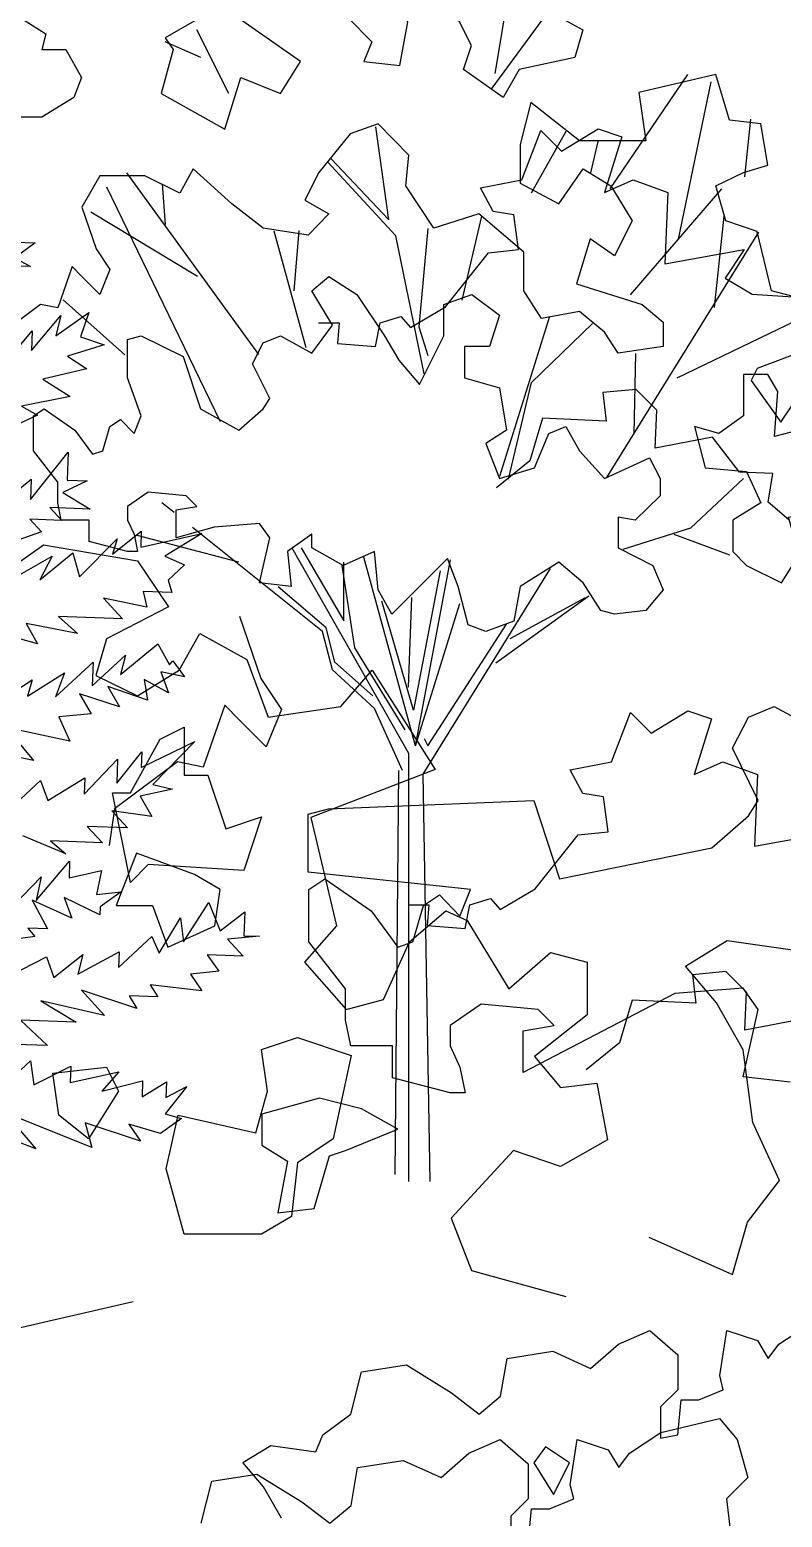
# Model space of a CAD drawing. Header units: inches. Extents: x 11.9 to 85.3, y 21.1 to 37.4.
# Drawn here: x 56.6194 to 56.8436, y 23.1037 to 23.5471 of the extents above; entities that cross this region are included whole.
import ezdxf

# ---------------------------------------------------------------- set-up
doc = ezdxf.new("R2010")
doc.units = ezdxf.units.IN
doc.header["$MEASUREMENT"] = 0
doc.layers.add('CAY', color=94, linetype='Continuous')
doc.layers.add('CAY-3', color=61, linetype='Continuous')

# ---------------------------------------------------------------- blocks, each defined once
blk = doc.blocks.new('A$C76451831')
at = {"layer": 'CAY'}
for p, q in [((1580.12, 1739.29), (1673.28, 1805.36)), ((1673.28, 1805.36), (1735.78, 1794.74)), ((1735.78, 1794.74), (1756.42, 1764.07)), ((1756.42, 1764.07), (1715.15, 1742.83)), ((1715.15, 1742.83), (1708.07, 1718.65)), ((1763.5, 1722.19), (1777.06, 1746.37)), ((1777.06, 1746.37), (1808.31, 1729.27)), ((1808.31, 1729.27), (1822.46, 1690.92)), ((1708.07, 1718.65), (1735.78, 1705.08)), ((1735.78, 1705.08), (1763.5, 1722.19)), ((1870.81, 1698), (1891.44, 1722.19)), ((1891.44, 1722.19), (1933.31, 1656.12)), ((1822.46, 1690.92), (1870.81, 1698)), ((1933.31, 1656.12), (1850.76, 1624.27)), ((1850.76, 1624.27), (1867.86, 1552.31)), ((1916.21, 1541.69), (1940.38, 1562.33)), ((1940.38, 1562.33), (1954.53, 1555.85)), ((1867.86, 1552.31), (1846.63, 1528.12)), ((1954.53, 1555.85), (1982.25, 1510.43)), ((1899.11, 1503.35), (1916.21, 1541.69)), ((2099.39, 1525.5), (2127.11, 1542.61)), ((2127.11, 1542.61), (2171.92, 1536.12)), ((1982.25, 1510.43), (2009.96, 1534.61)), ((2009.96, 1534.61), (2034.13, 1528.12)), ((1846.63, 1528.12), (1874.34, 1496.86)), ((2034.13, 1528.12), (2034.13, 1493.32)), ((2120.03, 1501.32), (2099.39, 1525.5)), ((1874.34, 1496.86), (1899.11, 1503.35)), ((2137.72, 1470.05), (2120.03, 1501.32)), ((2034.13, 1493.32), (1999.34, 1465.6)), ((1999.34, 1465.6), (2016.44, 1444.95)), ((2144.2, 1421.69), (2137.72, 1470.05)), ((2016.44, 1444.95), (2040.62, 1447.9)), ((2040.62, 1447.9), (2047.69, 1410.15)), ((2161.89, 1383.34), (2144.2, 1421.69)), ((1985.19, 1403.07), (1943.92, 1358.24)), ((2016.44, 1392.45), (1985.19, 1403.07)), ((2047.69, 1410.15), (2016.44, 1392.45)), ((2140.67, 1355.62), (2161.89, 1383.34)), ((1943.92, 1358.24), (1957.48, 1323.44)), ((2130.64, 1320.82), (2140.67, 1355.62)), ((2075.22, 1345.59), (2130.64, 1320.82)), ((1957.48, 1323.44), (2019.98, 1306.33)), ((1732.84, 1302.79), (1656.18, 1285.1)), ((4704.59, 871.13), (4712.5, 918.65)), ((4701.95, 860.56), (4738.9, 910.73)), ((4527.76, 857.92), (4506.64, 900.17)), ((4509.28, 881.69), (4485.53, 892.25)), ((4780.97, 794.46), (4832.46, 870.35)), ((4850.93, 870.35), (4799.83, 858.56)), ((4859.98, 840.07), (4850.93, 870.35)), ((4826.17, 761.03), (4847.79, 865.63)), ((4728.29, 851.87), (4721.22, 823.95)), ((4760.53, 826.31), (4728.29, 851.87)), ((4799.83, 858.56), (4804.55, 826.31)), ((4880.81, 837.71), (4859.98, 840.07)), ((4870.15, 802.52), (4874.13, 840.86)), ((4608.4, 831.03), (4587.57, 805.47)), ((4626.88, 837.71), (4608.4, 831.03)), ((4633.95, 774.01), (4625.31, 835.75)), ((4647.32, 816.87), (4626.88, 837.71)), ((4728.57, 791.89), (4751.65, 832.78)), ((4885.53, 810.19), (4880.81, 837.71)), ((4721.22, 823.95), (4721.22, 798.39)), ((4804.55, 826.31), (4760.53, 826.31)), ((4768.04, 805.06), (4772.95, 825.91)), ((4638.67, 763.39), (4593.47, 812.15)), ((4595.82, 814.51), (4633.95, 774.01)), ((4645.35, 796.42), (4647.32, 816.87)), ((4869.41, 805.47), (4885.53, 810.19)), ((4442.13, 803.11), (4430.34, 782.27)), ((4472, 803.11), (4442.13, 803.11)), ((4547.68, 684.5), (4460.21, 805.07)), ((4495.2, 791.7), (4472, 803.11)), ((4504.24, 807.83), (4495.2, 791.7)), ((4529.79, 784.63), (4504.24, 807.83)), ((4587.57, 805.47), (4578.14, 786.99)), ((4746.77, 784.63), (4762.88, 807.83)), ((4762.88, 807.83), (4781.36, 796.42)), ((4850.93, 796.42), (4869.41, 805.47)), ((4522.33, 639.81), (4446.85, 795.64)), ((4485.76, 770.86), (4483.84, 797.94)), ((4663.83, 768.5), (4645.35, 796.42)), ((4721.22, 798.39), (4746.77, 784.63)), ((4781.36, 796.42), (4795.51, 773.22)), ((4794.33, 724.07), (4854.87, 794.46)), ((4857.62, 773.22), (4850.93, 796.42)), ((4430.34, 782.27), (4439.77, 754.74)), ((4550.62, 768.5), (4529.79, 784.63)), ((4578.14, 786.99), (4594.25, 777.94)), ((4506.99, 736.26), (4436.23, 779.12)), ((4594.25, 777.94), (4580.49, 763.78)), ((4693.7, 777.94), (4663.83, 768.5)), ((4682.7, 720.53), (4695.67, 776.37)), ((4723.58, 752.38), (4693.7, 777.94)), ((4795.51, 773.22), (4783.72, 750.02)), ((4850.15, 715.81), (4856.44, 776.45)), ((4878.45, 766.14), (4857.62, 773.22)), ((4580.49, 763.78), (4550.62, 768.5)), ((4579.11, 689.01), (4557.88, 766.34)), ((4571.06, 726.82), (4574.45, 766.86)), ((4657.54, 671.77), (4638.67, 763.39)), ((4659.9, 768.11), (4654, 702.83)), ((4767.6, 761.42), (4758.56, 731.54)), ((4783.72, 750.02), (4767.6, 761.42)), ((4778.74, 602.87), (4879.63, 765.75)), ((4887.88, 726.82), (4878.45, 766.14)), ((4439.77, 754.74), (4448.81, 740.98)), ((4723.58, 726.82), (4723.58, 752.38)), ((4423.73, 742.87), (4414.22, 715.42)), ((4430.34, 736.26), (4423.73, 742.87)), ((4448.81, 740.98), (4442.13, 724.46)), ((4442.13, 724.46), (4430.34, 736.26)), ((4758.56, 731.54), (4802.19, 717.77)), ((4735.37, 708.34), (4723.58, 726.82)), ((4922.48, 717.77), (4887.88, 726.82)), ((4402.82, 717.77), (4374.91, 696.93)), ((4414.22, 715.42), (4402.82, 717.77)), ((4458.78, 684.36), (4417.81, 720.82)), ((4760.53, 713.06), (4735.37, 708.34)), ((4777.04, 699.29), (4760.53, 713.06)), ((4802.19, 717.77), (4815.95, 705.98)), ((4825.38, 669.01), (4921.3, 715.42)), ((4654, 702.83), (4659.9, 683.96)), ((4707.63, 603.7), (4740.87, 709.91)), ((4728.69, 665.87), (4769.17, 705.19)), ((4815.95, 705.98), (4815.95, 689.85)), ((4786.08, 685.53), (4777.04, 699.29)), ((4815.95, 689.85), (4786.08, 685.53)), ((4796.69, 631.65), (4797.87, 685.14)), ((4713.36, 601.77), (4728.69, 665.87)), ((4834.43, 569.52), (4869.41, 602.16)), ((4491.49, 579.54), (4483.4, 586.04)), ((4534.5, 546.71), (4466.89, 564.41)), ((4541.19, 539.64), (4503.71, 569.74)), ((4789.61, 555.37), (4834.43, 569.52)), ((4823.03, 565.2), (4859.98, 551.43)), ((4647.32, 419.7), (4569.92, 556.01)), ((4575.78, 556.15), (4604.08, 507.78)), ((4602.9, 544.36), (4611.16, 489.69)), ((4604.08, 507.78), (4604.08, 546.71)), ((4651.64, 424.81), (4617.3, 549.89)), ((4651.64, 424.81), (4674.99, 548.11)), ((4589.93, 500.71), (4541.19, 539.64)), ((4668.15, 540.82), (4650.46, 448.4)), ((4656.75, 405.93), (4741.29, 542.41)), ((4592.29, 503.06), (4560.45, 530.2)), ((4705.1, 479.86), (4766.82, 524.3)), ((4650.46, 448.4), (4629.24, 520.76)), ((4646.93, 463.74), (4649.28, 523.12)), ((4651.64, 424.81), (4681.18, 519.19)), ((4714.54, 495.99), (4764.46, 523.12)), ((4659.9, 424.81), (4712.18, 505.42)), ((4596.61, 475.14), (4589.93, 500.71)), ((4598.18, 480.26), (4592.29, 503.06)), ((4611.16, 489.69), (4644.57, 435.43)), ((4624.52, 449.58), (4596.61, 475.14)), ((4623.34, 457.84), (4598.18, 480.26)), ((4642.99, 408.29), (4624.52, 449.58)), ((4657.54, 429.53), (4659.9, 424.81)), ((4647.32, 135.38), (4647.32, 419.7)), ((4638.28, 140.1), (4640.64, 408.29)), ((4661.47, 135.38), (4656.75, 405.93))]:
    blk.add_line(p, q, dxfattribs=at)
for points in [[(1750.85, 1676.24), (1766.68, 1684.16), (1766.68, 1652.48), (1782.52, 1652.48), (1794.4, 1616.83), (1818.15, 1624.76), (1806.27, 1589.11), (1742.93, 1593.07), (1731.05, 1581.19), (1719.18, 1640.6), (1731.05, 1640.6)], [(1754.81, 1391.09), (1762.72, 1426.73), (1814.19, 1414.85), (1822.11, 1442.57), (1818.15, 1470.3), (1841.9, 1478.22), (1877.53, 1466.34), (1865.66, 1410.89), (1841.9, 1395.05), (1837.94, 1359.4), (1818.15, 1347.52), (1766.68, 1347.52)], [(1683.55, 1426.73), (1679.59, 1454.45), (1715.22, 1458.41), (1723.14, 1442.57), (1703.34, 1410.89)], [(2022.48, 1195.89), (2006.64, 1206.45), (1998.72, 1195.89), (2011.92, 1174.77)], [(4709.87, 855.28), (4683.47, 873.77), (4688.75, 889.61), (4680.83, 905.45), (4667.64, 916.01), (4665, 945.06), (4680.83, 950.34), (4696.67, 963.54), (4686.11, 987.3), (4699.31, 1016.34), (4730.98, 1024.27), (4770.57, 1013.7), (4754.73, 1003.14), (4744.18, 982.02), (4778.49, 974.1), (4778.49, 947.7), (4757.37, 939.77), (4736.26, 931.85), (4704.59, 937.13), (4699.31, 921.29), (4733.62, 916.01), (4762.65, 900.17), (4757.37, 881.69), (4720.42, 873.77)], [(4641.24, 876.41), (4646.52, 905.45), (4625.41, 923.93), (4606.93, 908.09), (4622.77, 892.25), (4617.49, 879.05)], [(4403.71, 886.97), (4419.55, 886.97), (4430.1, 868.49), (4424.83, 855.28), (4403.71, 842.08), (4372.04, 842.08), (4358.84, 857.92), (4356.21, 876.41), (4377.32, 876.41), (4379.96, 892.25), (4385.24, 910.73), (4406.35, 897.53)], [(4562.07, 857.92), (4575.26, 879.05), (4522.48, 916.01), (4485.53, 894.89), (4490.81, 886.97), (4482.89, 857.92), (4525.12, 834.16), (4535.67, 868.49)], [(4499.52, 590.76), (4474.36, 593.12), (4460.61, 583.68), (4460.61, 574.63), (4464.93, 565.2), (4467.29, 553.79), (4460.61, 553.79), (4435.05, 560.48), (4435.05, 574.63), (4416.58, 574.63), (4414.22, 586.04), (4414.22, 599.8), (4398.11, 620.64), (4398.11, 643.85), (4405.18, 648.56), (4425.62, 634.41), (4437.41, 618.28), (4444.1, 620.64), (4448.81, 636.77), (4455.89, 641.49), (4464.93, 632.05), (4469.65, 643.85), (4460.61, 669.01), (4460.61, 694.57), (4469.65, 696.93), (4497.55, 683.17), (4508.95, 648.56), (4534.5, 634.41), (4550.62, 648.56), (4554.94, 655.25), (4543.55, 678.45), (4550.62, 692.21), (4562.02, 696.93), (4582.85, 685.53), (4596.61, 704.01), (4582.85, 726.82), (4594.25, 736.26), (4612.73, 724.46), (4631.2, 696.93), (4640.64, 680.81), (4654.39, 664.69), (4670.51, 696.93), (4670.51, 717.77), (4688.99, 724.46), (4707.46, 710.7), (4700.78, 689.85), (4684.27, 689.85), (4684.27, 669.01), (4707.46, 662.33), (4712.18, 634.41), (4698.42, 625.36), (4707.46, 602.16), (4730.65, 609.24), (4740.09, 632.05), (4751.49, 636.77), (4760.53, 620.64), (4777.04, 602.16), (4806.91, 615.93), (4813.98, 602.16), (4813.98, 590.76), (4797.48, 574.63), (4786.08, 576.6), (4786.08, 556.15), (4809.27, 544.36), (4815.95, 528.23), (4804.55, 514.47), (4783.72, 512.11), (4774.68, 514.47), (4762.88, 532.95), (4746.77, 546.71), (4721.22, 530.59), (4716.89, 507.39), (4698.42, 500.71), (4686.63, 505.03), (4679.94, 530.59), (4672.87, 549.07), (4656.75, 532.95), (4635.92, 512.11), (4626.88, 528.23), (4624.52, 553.79), (4603.69, 544.36), (4582.85, 556.15), (4582.85, 565.2), (4566.74, 553.79), (4569.1, 530.59), (4548.26, 532.95), (4554.94, 562.84), (4548.26, 572.28), (4517.99, 569.92), (4492.84, 562.84), (4492.84, 581.32), (4506.6, 583.68)], [(4892.21, 659.97), (4885.53, 671.37), (4869.41, 671.37), (4869.41, 643.85), (4852.9, 632.05), (4836.78, 636.77), (4843.86, 609.24), (4871.37, 606.88), (4880.81, 586.04), (4862.33, 574.63), (4862.33, 553.79), (4871.37, 544.36), (4894.57, 532.95), (4906.36, 551.43), (4899.28, 576.6), (4931.52, 583.68), (4945.27, 597.44), (4922.48, 613.57), (4915.4, 636.77), (4889.85, 630.08)]]:
    blk.add_lwpolyline(points, close=True, dxfattribs=at)
for points in [[(1831.28, 1158.99), (1819.49, 1179.83), (1805.73, 1195.96), (1824.21, 1207.36), (1854.08, 1203.04), (1858.8, 1214.44), (1877.27, 1228.2), (1884.35, 1256.12), (1914.22, 1260.84), (1944.1, 1242.36), (1962.57, 1228.2), (1976.72, 1240), (1981.05, 1265.17), (2011.31, 1269.89), (2036.47, 1258.48), (2054.94, 1274.61), (2075.78, 1283.65), (2094.25, 1267.53), (2094.25, 1244.33), (2082.85, 1232.92), (2082.85, 1212.08), (2094.25, 1214.44), (2096.61, 1237.64), (2108.4, 1237.64), (2124.52, 1244.33), (2122.16, 1253.76), (2126.88, 1283.65), (2147.32, 1276.97), (2154.39, 1265.17), (2161.47, 1274.61), (2182.3, 1288.37)], [(4386.22, 759.09), (4399.34, 758.63), (4385.85, 748.67), (4396.07, 742.88), (4372.09, 743.71)], [(4377.91, 676.87), (4397.3, 700.22), (4396.84, 687.09), (4416.24, 710.44), (4413.05, 696.95), (4434.89, 712.51), (4429.34, 696.38), (4445.01, 690.85), (4420.74, 683.53), (4433.58, 674.93), (4404.34, 668.24), (4422.52, 656.73), (4390.12, 650.15), (4400.79, 644.34), (4373.61, 631.69)], [(4371.86, 581.43), (4396.59, 601.87), (4396.11, 588.29), (4421.22, 619.6), (4420.58, 601.03), (4433.7, 600.57), (4417.58, 592.98), (4435.77, 581.92), (4409.07, 582.85), (4416.93, 574.41), (4395.66, 575.16), (4403.52, 566.72), (4376.45, 557.24)], [(4388.93, 538.22), (4410.66, 550.61), (4402.41, 535.03), (4424.33, 552.85), (4428.76, 536.83), (4453.66, 562.25), (4450.58, 551.93), (4469.69, 567.13), (4469.33, 556.72), (4509.97, 565.72), (4485.43, 550.71), (4498.37, 544.82), (4487.59, 534.77), (4490.02, 526.53), (4471.02, 527.19), (4473.37, 516.68), (4444.58, 522.67), (4457.24, 509.09), (4414.7, 510.57), (4427.44, 499.25), (4393.24, 505.88), (4400.92, 492.47), (4369.06, 501.28)], [(4370.02, 450.93), (4397.37, 468.56), (4394.28, 457.79), (4418.83, 473.25), (4412.83, 457.14), (4437.66, 480.3), (4437.1, 464.45), (4459.12, 484.99), (4455.95, 471.96), (4480.68, 492.4), (4488.35, 478.53), (4490.71, 481.17), (4498.49, 470.47), (4482.74, 473.74), (4487.7, 459.97), (4471.69, 468.69), (4473.93, 455.01), (4447.51, 464.09), (4455.2, 450.68), (4428.77, 459.31), (4436.46, 445.89), (4415.09, 443.92), (4422.23, 427.8), (4379.95, 436.98), (4398.22, 415.04), (4366.28, 421.59)], [(4386.35, 386.44), (4402.74, 401.73), (4407.71, 388.41), (4432.25, 403.42), (4431.87, 392.56), (4453.98, 415.81), (4453.43, 399.96), (4470.02, 420.69), (4469.65, 410.28), (4505.15, 427.63), (4477.42, 399.13), (4490.45, 395.95), (4468.99, 391.26), (4476.68, 377.85), (4450.07, 381.5), (4460.55, 370.25), (4433.85, 371.18), (4443.89, 360.4), (4409.5, 361.61), (4419.62, 353.09), (4391.03, 364.97)], [(4378.31, 311.92), (4403.23, 337.8), (4399.96, 322.04), (4422.16, 348.02), (4421.78, 337.15), (4443.24, 341.84), (4439.98, 326.09), (4456.35, 327.78), (4442.41, 317.84), (4442.22, 312.41), (4418.61, 324.11), (4423.57, 310.34), (4397.24, 322.14), (4407.46, 303.2), (4394.33, 303.65), (4399.12, 298.05), (4367.25, 293.72)], [(4382.35, 271.89), (4406.81, 284.63), (4411.76, 270.86), (4430.87, 286.06), (4427.7, 273.02), (4454.96, 287.94), (4454.59, 277.52), (4476.61, 298.06), (4481.66, 287), (4495.62, 310.54), (4497.79, 294.6), (4514.56, 320.76), (4522.06, 301.91), (4538.36, 314.49), (4537.8, 298.64), (4548.21, 298.28), (4526.85, 296.31), (4537.33, 285.06), (4513.34, 285.9), (4521.13, 275.2), (4502.47, 273.13), (4509.79, 262), (4475.49, 265.91), (4480.65, 258.03), (4461.64, 258.69), (4466.79, 250.35), (4430.05, 262.51), (4445.32, 245.66), (4403.06, 255.3), (4426.59, 241.33), (4389.48, 242.62), (4407.47, 225.68), (4364.92, 227.16)], [(4377.04, 197.72), (4396.24, 215.64), (4398.4, 199.7), (4422.85, 211.99), (4422.47, 201.12), (4454.89, 208.15), (4443.57, 195.4), (4470.54, 202.17), (4470.18, 191.75), (4486.38, 201.61), (4486.02, 191.2), (4499.87, 198.42), (4485.64, 180.33), (4496.41, 177.24), (4482.46, 167.3), (4461.38, 173.47), (4469.15, 162.32), (4432.42, 174.48), (4436.83, 158.01), (4379.18, 181.33), (4399.63, 157.04), (4354.93, 174.47)]]:
    blk.add_lwpolyline(points, dxfattribs=at)
at = {"layer": 'CAY-3'}
for p, q in [((86.67, 510.8), (100.83, 469.51)), ((100.83, 469.51), (114.39, 448.86)), ((76.77, 451.7), (62.5, 410.52)), ((86.67, 441.79), (76.77, 451.7)), ((114.39, 448.86), (104.36, 424.09)), ((424.31, 443.8), (441.41, 450.88)), ((441.41, 450.88), (472.66, 433.77)), ((104.36, 424.09), (86.67, 441.79)), ((413.69, 423.15), (424.31, 443.8)), ((430.79, 388.35), (413.69, 423.15)), ((45.4, 414.06), (3.54, 382.8)), ((62.5, 410.52), (45.4, 414.06)), ((145.64, 382.8), (281.82, 388.34)), ((281.82, 388.34), (298.92, 336.43)), ((424.31, 378.32), (430.79, 388.35)), ((3.54, 382.8), (0, 358.62)), ((132.08, 379.26), (145.64, 382.8)), ((132.08, 340.92), (132.08, 379.26)), ((400.13, 357.09), (424.31, 378.32)), ((298.92, 336.43), (400.13, 357.09)), ((239.96, 329.35), (132.08, 340.92)), ((132.65, 329.35), (143.26, 336.43)), ((143.26, 336.43), (173.92, 315.2)), ((132.65, 294.55), (132.65, 329.35)), ((232.89, 311.66), (239.96, 329.35)), ((201.64, 294.55), (208.71, 318.73)), ((208.71, 318.73), (219.32, 325.81)), ((219.32, 325.81), (232.89, 311.66)), ((173.92, 315.2), (191.61, 291.01)), ((156.82, 263.29), (132.65, 294.55)), ((191.61, 291.01), (201.64, 294.55)), ((156.82, 242.64), (156.82, 263.29)), ((375.37, 260.35), (274.75, 207.84)), ((420.77, 263.89), (375.37, 260.35)), ((430.79, 249.73), (420.77, 263.89)), ((247.04, 253.26), (226.4, 239.1)), ((284.77, 249.72), (247.04, 253.26)), ((295.39, 239.1), (284.77, 249.72)), ((420.77, 204.9), (430.79, 249.73)), ((160.36, 225.54), (156.82, 242.64)), ((226.4, 239.1), (226.4, 225.54)), ((274.75, 235.56), (295.39, 239.1)), ((274.75, 207.84), (274.75, 235.56)), ((188.07, 225.54), (160.36, 225.54)), ((188.07, 204.3), (188.07, 225.54)), ((226.4, 225.54), (232.89, 211.38)), ((232.89, 211.38), (236.42, 194.27)), ((226.4, 194.27), (188.07, 204.3)), ((452.02, 201.37), (420.77, 204.9)), ((236.42, 194.27), (226.4, 194.27))]:
    blk.add_line(p, q, dxfattribs=at)
for points in [[(6226.33, 1155.74), (6233.4, 1183.66), (6263.28, 1188.38), (6293.15, 1169.9), (6311.63, 1155.74), (6325.78, 1167.54), (6330.1, 1192.7), (6360.37, 1197.42), (6385.53, 1186.02), (6404, 1202.14), (6424.83, 1211.19), (6443.31, 1195.06), (6443.31, 1171.86), (6431.91, 1160.46), (6431.91, 1139.62)], [(6443.31, 1141.98), (6445.67, 1165.18), (6457.46, 1165.18), (6473.58, 1171.86), (6471.22, 1181.3), (6475.94, 1211.19), (6496.38, 1204.5), (6503.45, 1192.7), (6510.53, 1202.14), (6531.36, 1215.91), (6570.27, 1225.34), (6582.07, 1211.19), (6589.14, 1186.02), (6574.99, 1171.86), (6577.35, 1151.41)], [(138.89, 705.64), (152.6, 705.64), (151.54, 691.93), (176.86, 689.82), (180.02, 705.64), (193.73, 709.86), (200.06, 702.48), (223.26, 716.19), (251.74, 752.05), (271.78, 754.16), (268.61, 777.36), (254.9, 779.47), (246.47, 795.29), (273.89, 800.56), (286.54, 833.26), (300.26, 819.55), (324.51, 834.31), (340.33, 829.04), (328.73, 792.13), (347.72, 800.56), (370.92, 792.13), (368.81, 744.67), (421.54, 754.16), (408.89, 735.17), (426.82, 724.63), (457.4, 722.52)], [(451.08, 574.86), (437.36, 586.46), (440.53, 605.45), (418.38, 606.5), (400.45, 629.7), (362.48, 622.32), (363.54, 647.63), (349.83, 661.35), (327.68, 659.24), (329.79, 640.25), (287.6, 642.36), (279.16, 613.88), (257.01, 595.95)], [(4646.72, 319.17), (4660.43, 319.17), (4659.38, 305.46), (4684.69, 303.35), (4687.85, 319.17), (4701.56, 323.39), (4707.89, 316), (4731.09, 329.71), (4759.57, 365.57), (4779.61, 367.68), (4776.45, 390.89), (4762.74, 393), (4754.3, 408.82), (4781.72, 414.09), (4794.38, 446.79), (4808.09, 433.07), (4832.34, 447.84), (4848.16, 442.57), (4836.56, 405.65), (4855.55, 414.09), (4878.75, 405.65), (4876.64, 358.19), (4929.38, 367.68)], [(4908.28, 243.23), (4870.31, 235.85), (4871.37, 261.16), (4857.66, 274.87), (4835.51, 272.76), (4837.62, 253.78), (4795.43, 255.89), (4786.99, 227.41), (4764.84, 209.48)]]:
    blk.add_lwpolyline(points, dxfattribs=at)
for points in [[(430.06, 675.26), (426.1, 667.34), (445.9, 639.61), (461.73, 663.38), (461.73, 687.14)], [(56.59, 339.38), (18.26, 353.54), (4.7, 318.73), (28.88, 318.73), (38.9, 291.01), (70.15, 305.17), (73.69, 329.35)], [(167.44, 183.66), (139.73, 190.73), (101.4, 180.12), (101.4, 159.47), (118.5, 148.85), (112.01, 114.64), (136.19, 117.59), (146.21, 152.39), (156.82, 155.93), (191.61, 170.09)]]:
    blk.add_lwpolyline(points, close=True, dxfattribs=at)

msp = doc.modelspace()

# ---------------------------------------------------------------- block references
at = {"layer": 'CAY', "xscale": 0.0004489089019145984, "yscale": 0.0004489089019145984, "zscale": 0.0004489089019145984}
for p in [(54.64618, 23.14297), (56.64307, 23.14297), (53.87545, 22.58311), (55.87234, 22.58311)]:
    msp.add_blockref('A$C76451831', p, dxfattribs=at)

doc.saveas('drawing.dxf')
